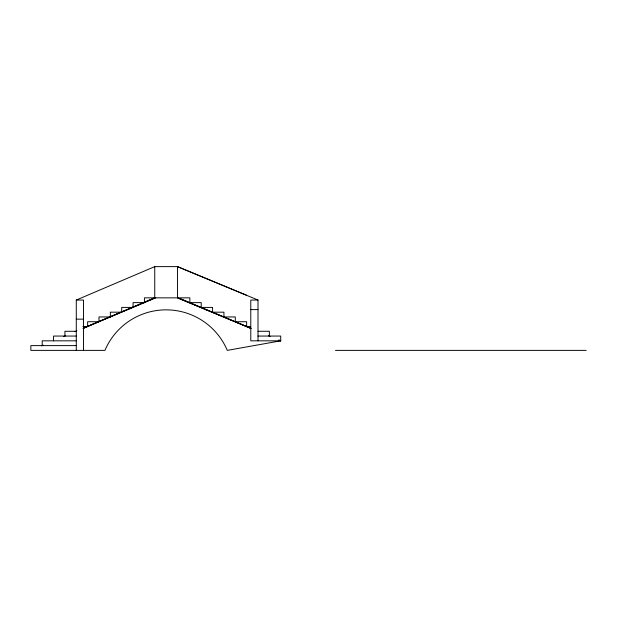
<?xml version="1.0" encoding="UTF-8"?>
<svg xmlns="http://www.w3.org/2000/svg" width="617" height="617" viewBox="0 0 617 617"><rect width="100%" height="100%" fill="white"/><g stroke="black" fill="none" stroke-linecap="round" stroke-linejoin="round"><path stroke-width="0.93" d="M76.284 350.379L76.284 300.047L154.751 266.621L177.472 266.621L246.646 295.273M83.334 328.275L154.751 297.849L154.751 266.621M41.47 345.882L43.244 345.127M63.597 336.496L65.363 335.748M75.104 331.622L76.87 330.874M83.064 328.244L154.751 297.849M83.272 328.344L155.785 297.849M258.006 336.057L280.72 336.057L280.72 340.831L227.287 350.379A66.435 66.435 0 0 0 104.936 350.379L30.85 350.379L30.85 345.605L76.284 345.605M76.284 300.047L83.511 300.047L83.511 350.379M258.006 340.831L258.006 300.047L250.78 300.047L250.78 340.831L280.72 340.831L278.977 340.098L280.72 340.831M250.78 309.595L258.006 309.595M76.284 319.151L83.511 319.151M82.909 326.501L87.637 326.501L87.637 321.727L98.998 321.727L98.998 316.953L110.358 316.953L110.358 312.179L121.711 312.179L121.711 307.405L133.071 307.405L133.071 302.631L144.432 302.631L144.432 297.849L177.472 297.849L250.926 328.344M250.433 326.501L246.646 326.501L246.646 321.727L235.293 321.727L235.293 316.953L223.932 316.953L223.932 312.179L212.58 312.179L212.58 307.405L201.219 307.405L201.219 302.631L189.859 302.631L189.859 297.849L178.506 297.849L251.019 328.344M76.284 331.283L64.924 331.283L64.924 336.057M258.006 331.283L269.367 331.283L269.367 336.057M76.284 336.057L53.563 336.057L53.563 340.831M76.284 340.831L42.211 340.831L42.211 345.605M335.486 350.379L586.15 350.379M258.006 300.047L177.472 266.621L177.472 297.849L250.718 328.344M268.364 335.687L270.13 336.419"/></g></svg>
